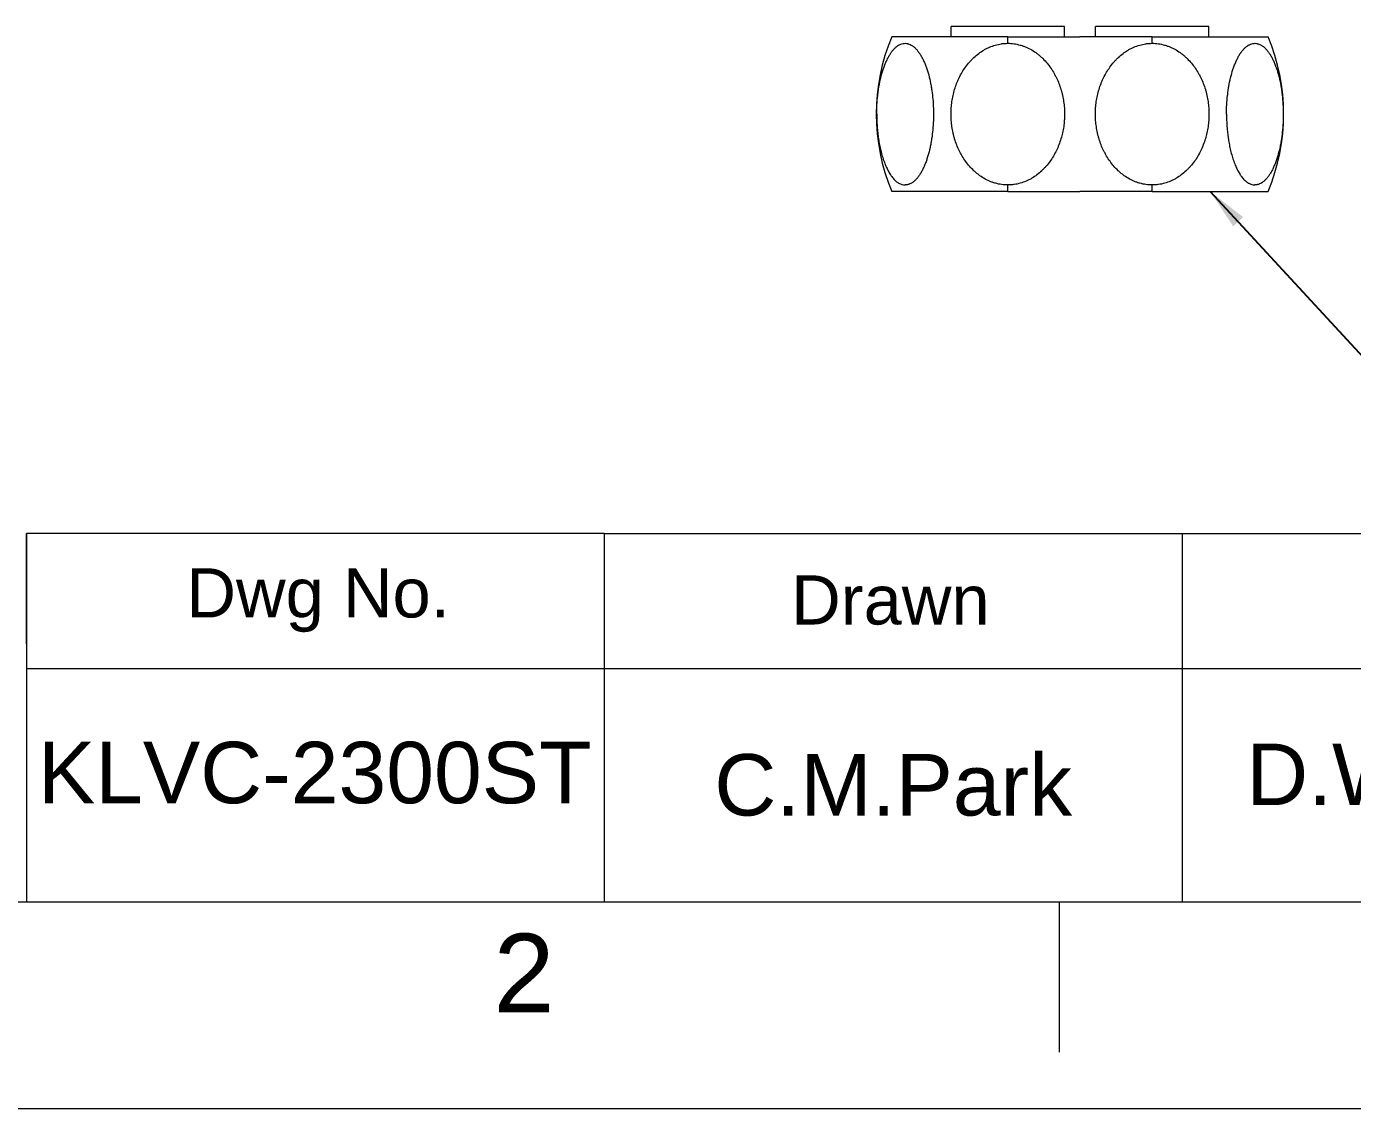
# Model space of a CAD drawing. Header units: millimetres. Extents: x 12315 to 13156, y 4989 to 5584.
# Drawn here: x 12434.8 to 12563.4, y 4989.2 to 5094.1 of the extents above; entities that cross this region are included whole.
import ezdxf

# ---------------------------------------------------------------- set-up
doc = ezdxf.new("R2010")
doc.units = ezdxf.units.MM
doc.layers.add('FORM', color=7, linetype='Continuous', lineweight=13)
doc.layers.add('TEXT', color=2, linetype='Continuous')
doc.styles.add('Arial Unicode MS', font='ARIALUNI.TTF')
doc.styles.get("Standard").update_dxf_attribs({"font": 'arial.ttf'})
doc.dimstyles.new('사본(2) STANDARD', dxfattribs={"dimscale": 0, "dimtxt": 4, "dimasz": 4, "dimexe": 1.25, "dimexo": 0.625, "dimgap": 1.5, "dimtad": 3, "dimtih": 1, "dimtoh": 1, "dimdec": 1, "dimzin": 9, "dimdsep": 46, "dimtxsty": 'Standard', "dimcen": 2.5, "dimclrd": 5, "dimclre": 5, "dimclrt": 5, "dimadec": 0, "dimazin": 0, "dimtfac": 1, "dimtdec": 1, "dimtmove": 0, "dimatfit": 3, "dimfxl": 1.25, "dimtfill": 1, "dimtolj": 1, "dimtzin": 0, "dimarcsym": 0})

msp = doc.modelspace()

# ---------------------------------------------------------------- linework, layer by layer
at = {"linetype": 'Continuous', "lineweight": 18}
for p, q in [((12524.47, 5093.1), (12524.47, 5094.1)), ((12535.47, 5094.1), (12524.47, 5094.1)), ((12535.47, 5093.1), (12535.47, 5094.1)), ((12538.47, 5093.1), (12538.47, 5094.1)), ((12549.47, 5094.1), (12538.47, 5094.1)), ((12549.47, 5093.1), (12549.47, 5094.1)), ((12529.97, 5093.1), (12518.72, 5093.1)), ((12529.97, 5093.1), (12536.97, 5093.1)), ((12543.97, 5093.1), (12536.97, 5093.1)), ((12543.97, 5093.1), (12555.22, 5093.1)), ((12529.97, 5078.1), (12518.72, 5078.1)), ((12529.97, 5078.1), (12536.97, 5078.1)), ((12543.97, 5078.1), (12536.97, 5078.1)), ((12543.97, 5078.1), (12555.22, 5078.1))]:
    msp.add_line(p, q, dxfattribs=at)
at = {"linetype": 'Continuous', "lineweight": 13}
for p, q in [((12529.97, 5092.47), (12529.97, 5093.1)), ((12543.97, 5092.47), (12543.97, 5093.1)), ((12529.97, 5078.1), (12529.97, 5078.73)), ((12543.97, 5078.1), (12543.97, 5078.73))]:
    msp.add_line(p, q, dxfattribs=at)
at = {"linetype": 'Continuous', "lineweight": 18}
for centre, start, end in [((12536.72, 5085.6), 157.3801, 202.6199), ((12537.22, 5085.6), 337.3801, 22.6199)]:
    msp.add_arc(centre, 19.5, start, end, dxfattribs=at)
for points, knots in [([(12517.26, 5085.6), (12517.26, 5085.9), (12517.27, 5086.21), (12517.3, 5086.81), (12517.33, 5087.11), (12517.38, 5087.55), (12517.4, 5087.7), (12517.43, 5087.92), (12517.44, 5087.99), (12517.46, 5088.14), (12517.47, 5088.21), (12517.53, 5088.57), (12517.59, 5088.85), (12517.72, 5089.4), (12517.8, 5089.66), (12517.9, 5089.98), (12517.92, 5090.04), (12517.97, 5090.17), (12517.99, 5090.23), (12518.06, 5090.41), (12518.11, 5090.53), (12518.21, 5090.76), (12518.26, 5090.87), (12518.37, 5091.08), (12518.42, 5091.18), (12518.51, 5091.33), (12518.55, 5091.4), (12518.6, 5091.47), (12518.63, 5091.52), (12518.65, 5091.54), (12518.72, 5091.65), (12518.79, 5091.74), (12518.92, 5091.89), (12518.98, 5091.96), (12519.12, 5092.09), (12519.19, 5092.15), (12519.28, 5092.21), (12519.3, 5092.23), (12519.34, 5092.25), (12519.35, 5092.26), (12519.41, 5092.3), (12519.45, 5092.32), (12519.56, 5092.37), (12519.71, 5092.43), (12519.86, 5092.46), (12520.01, 5092.47), (12520.08, 5092.47), (12520.18, 5092.45), (12520.2, 5092.45), (12520.24, 5092.44), (12520.3, 5092.43), (12520.35, 5092.41), (12520.46, 5092.38), (12520.54, 5092.34), (12520.68, 5092.26), (12520.76, 5092.21), (12520.85, 5092.14), (12520.86, 5092.13), (12520.9, 5092.1), (12520.92, 5092.08), (12520.97, 5092.03), (12521, 5092), (12521.11, 5091.9), (12521.17, 5091.82), (12521.3, 5091.66), (12521.36, 5091.58), (12521.45, 5091.44), (12521.48, 5091.39), (12521.53, 5091.32), (12521.54, 5091.29), (12521.57, 5091.24), (12521.65, 5091.12), (12521.71, 5090.99), (12521.82, 5090.77), (12521.87, 5090.65), (12521.97, 5090.42), (12522.01, 5090.3), (12522.08, 5090.11), (12522.1, 5090.05), (12522.15, 5089.92), (12522.17, 5089.86), (12522.23, 5089.66), (12522.27, 5089.53), (12522.37, 5089.13), (12522.44, 5088.86), (12522.52, 5088.43), (12522.55, 5088.29), (12522.58, 5088.07), (12522.59, 5088), (12522.61, 5087.85), (12522.62, 5087.78), (12522.67, 5087.41), (12522.7, 5087.11), (12522.75, 5086.51), (12522.76, 5086.21), (12522.77, 5085.83), (12522.77, 5085.75), (12522.77, 5085.6), (12522.77, 5085.37), (12522.76, 5085.14), (12522.75, 5084.69), (12522.73, 5084.39), (12522.67, 5083.79), (12522.64, 5083.5), (12522.58, 5083.13), (12522.57, 5083.06), (12522.55, 5082.95), (12522.55, 5082.92), (12522.53, 5082.84), (12522.5, 5082.66), (12522.47, 5082.49), (12522.37, 5082.07), (12522.31, 5081.8), (12522.19, 5081.41), (12522.15, 5081.29), (12522.07, 5081.04), (12522.02, 5080.91), (12521.95, 5080.73), (12521.93, 5080.68), (12521.88, 5080.56), (12521.85, 5080.5), (12521.77, 5080.33), (12521.72, 5080.22), (12521.61, 5080.01), (12521.55, 5079.91), (12521.43, 5079.72), (12521.37, 5079.63), (12521.28, 5079.51), (12521.23, 5079.44), (12521.18, 5079.38), (12521.15, 5079.35), (12521.13, 5079.33), (12521.05, 5079.23), (12520.91, 5079.1), (12520.77, 5078.99), (12520.62, 5078.9), (12520.55, 5078.86), (12520.44, 5078.81), (12520.38, 5078.79), (12520.33, 5078.77), (12520.29, 5078.76), (12520.27, 5078.76), (12520.17, 5078.74), (12520.1, 5078.73), (12520.02, 5078.73)], [0, 0, 0, 0, 0.03125, 0.03125, 0.0625, 0.0625, 0.078125, 0.078125, 0.085937, 0.085937, 0.09375, 0.09375, 0.125, 0.125, 0.15625, 0.15625, 0.164062, 0.164062, 0.171875, 0.171875, 0.1875, 0.1875, 0.203125, 0.203125, 0.21875, 0.21875, 0.226562, 0.230469, 0.230469, 0.234375, 0.234375, 0.25, 0.25, 0.265625, 0.265625, 0.28125, 0.28125, 0.285156, 0.285156, 0.289062, 0.289062, 0.296875, 0.296875, 0.3125, 0.328125, 0.328125, 0.34375, 0.34375, 0.347656, 0.347656, 0.351562, 0.359375, 0.359375, 0.375, 0.375, 0.390625, 0.390625, 0.394531, 0.394531, 0.398437, 0.398437, 0.40625, 0.40625, 0.421875, 0.421875, 0.4375, 0.4375, 0.445312, 0.445312, 0.449219, 0.449219, 0.453125, 0.46875, 0.46875, 0.484375, 0.484375, 0.5, 0.5, 0.507812, 0.507812, 0.515625, 0.515625, 0.53125, 0.53125, 0.5625, 0.5625, 0.578125, 0.578125, 0.585937, 0.585937, 0.59375, 0.59375, 0.625, 0.625, 0.65625, 0.65625, 0.664062, 0.664062, 0.671875, 0.6875, 0.6875, 0.71875, 0.71875, 0.75, 0.75, 0.757812, 0.757812, 0.761719, 0.761719, 0.765625, 0.78125, 0.78125, 0.8125, 0.8125, 0.828125, 0.828125, 0.84375, 0.84375, 0.851563, 0.851563, 0.859375, 0.859375, 0.875, 0.875, 0.890625, 0.890625, 0.90625, 0.90625, 0.914063, 0.917969, 0.917969, 0.921875, 0.921875, 0.9375, 0.953125, 0.953125, 0.96875, 0.96875, 0.976562, 0.980469, 0.980469, 0.984375, 0.984375, 1, 1, 1, 1]), ([(12529.97, 5078.73), (12529.77, 5078.73), (12529.57, 5078.74), (12529.17, 5078.8), (12528.97, 5078.84), (12528.68, 5078.92), (12528.58, 5078.95), (12528.44, 5079.01), (12528.39, 5079.02), (12528.29, 5079.06), (12528.25, 5079.08), (12528.01, 5079.18), (12527.83, 5079.27), (12527.48, 5079.48), (12527.31, 5079.59), (12527.07, 5079.78), (12526.99, 5079.84), (12526.87, 5079.94), (12526.83, 5079.97), (12526.76, 5080.04), (12526.72, 5080.07), (12526.53, 5080.25), (12526.39, 5080.39), (12526.13, 5080.7), (12526, 5080.86), (12525.77, 5081.19), (12525.66, 5081.36), (12525.53, 5081.57), (12525.5, 5081.62), (12525.45, 5081.71), (12525.38, 5081.84), (12525.31, 5081.98), (12525.17, 5082.25), (12525.09, 5082.44), (12524.95, 5082.81), (12524.88, 5083.01), (12524.79, 5083.3), (12524.76, 5083.4), (12524.72, 5083.54), (12524.71, 5083.59), (12524.69, 5083.69), (12524.68, 5083.74), (12524.62, 5083.99), (12524.59, 5084.19), (12524.53, 5084.59), (12524.48, 5084.99), (12524.47, 5085.4), (12524.47, 5085.7), (12524.47, 5085.85), (12524.48, 5086), (12524.48, 5086.11), (12524.49, 5086.16), (12524.51, 5086.41), (12524.55, 5086.81), (12524.62, 5087.21), (12524.71, 5087.6), (12524.76, 5087.8), (12524.88, 5088.18), (12524.94, 5088.38), (12525.05, 5088.66), (12525.09, 5088.75), (12525.15, 5088.89), (12525.17, 5088.94), (12525.22, 5089.03), (12525.24, 5089.08), (12525.35, 5089.31), (12525.45, 5089.49), (12525.65, 5089.83), (12525.76, 5090), (12526, 5090.33), (12526.12, 5090.49), (12526.29, 5090.68), (12526.33, 5090.72), (12526.39, 5090.8), (12526.43, 5090.83), (12526.54, 5090.94), (12526.61, 5091.02), (12526.83, 5091.22), (12526.99, 5091.36), (12527.31, 5091.6), (12527.48, 5091.71), (12527.7, 5091.84), (12527.74, 5091.87), (12527.83, 5091.92), (12527.88, 5091.94), (12528.01, 5092.01), (12528.1, 5092.05), (12528.38, 5092.17), (12528.57, 5092.24), (12528.96, 5092.35), (12529.16, 5092.39), (12529.41, 5092.43), (12529.46, 5092.44), (12529.56, 5092.45), (12529.62, 5092.45), (12529.77, 5092.46), (12529.87, 5092.47), (12529.97, 5092.47)], [0, 0, 0, 0, 0.03125, 0.03125, 0.0625, 0.0625, 0.078125, 0.078125, 0.085938, 0.085938, 0.09375, 0.09375, 0.125, 0.125, 0.15625, 0.15625, 0.171875, 0.171875, 0.179688, 0.179688, 0.1875, 0.1875, 0.21875, 0.21875, 0.25, 0.25, 0.28125, 0.28125, 0.289063, 0.289063, 0.296875, 0.3125, 0.3125, 0.34375, 0.34375, 0.375, 0.375, 0.390625, 0.390625, 0.398438, 0.398438, 0.40625, 0.40625, 0.4375, 0.4375, 0.46875, 0.5, 0.5, 0.515625, 0.523438, 0.523438, 0.53125, 0.53125, 0.5625, 0.59375, 0.59375, 0.625, 0.625, 0.65625, 0.65625, 0.671875, 0.671875, 0.679688, 0.679688, 0.6875, 0.6875, 0.71875, 0.71875, 0.75, 0.75, 0.78125, 0.78125, 0.789063, 0.789063, 0.796875, 0.796875, 0.8125, 0.8125, 0.84375, 0.84375, 0.875, 0.875, 0.882813, 0.882813, 0.890625, 0.890625, 0.90625, 0.90625, 0.9375, 0.9375, 0.96875, 0.96875, 0.976563, 0.976563, 0.984375, 0.984375, 1, 1, 1, 1]), ([(12529.97, 5092.47), (12530.18, 5092.47), (12530.38, 5092.45), (12530.78, 5092.4), (12530.98, 5092.35), (12531.27, 5092.27), (12531.37, 5092.24), (12531.51, 5092.19), (12531.56, 5092.17), (12531.65, 5092.13), (12531.7, 5092.11), (12531.94, 5092.01), (12532.12, 5091.92), (12532.47, 5091.72), (12532.64, 5091.6), (12532.88, 5091.42), (12532.96, 5091.36), (12533.08, 5091.26), (12533.11, 5091.22), (12533.19, 5091.16), (12533.23, 5091.12), (12533.41, 5090.95), (12533.55, 5090.8), (12533.82, 5090.5), (12533.95, 5090.34), (12534.18, 5090.01), (12534.29, 5089.84), (12534.42, 5089.62), (12534.45, 5089.58), (12534.5, 5089.49), (12534.57, 5089.35), (12534.64, 5089.22), (12534.78, 5088.94), (12534.86, 5088.76), (12535, 5088.38), (12535.07, 5088.19), (12535.16, 5087.9), (12535.19, 5087.8), (12535.22, 5087.65), (12535.24, 5087.6), (12535.26, 5087.5), (12535.27, 5087.45), (12535.33, 5087.21), (12535.36, 5087.01), (12535.42, 5086.61), (12535.47, 5086.2), (12535.48, 5085.8), (12535.48, 5085.5), (12535.48, 5085.34), (12535.47, 5085.19), (12535.46, 5085.09), (12535.46, 5085.04), (12535.44, 5084.78), (12535.4, 5084.38), (12535.33, 5083.98), (12535.24, 5083.59), (12535.19, 5083.4), (12535.07, 5083.01), (12535, 5082.82), (12534.89, 5082.54), (12534.86, 5082.44), (12534.79, 5082.3), (12534.77, 5082.25), (12534.73, 5082.16), (12534.71, 5082.12), (12534.6, 5081.89), (12534.5, 5081.71), (12534.3, 5081.36), (12534.19, 5081.19), (12533.95, 5080.86), (12533.82, 5080.7), (12533.66, 5080.51), (12533.62, 5080.47), (12533.55, 5080.4), (12533.52, 5080.36), (12533.41, 5080.25), (12533.34, 5080.18), (12533.12, 5079.97), (12532.96, 5079.84), (12532.64, 5079.6), (12532.47, 5079.48), (12532.25, 5079.35), (12532.21, 5079.33), (12532.12, 5079.28), (12532.07, 5079.25), (12531.94, 5079.19), (12531.84, 5079.14), (12531.56, 5079.02), (12531.38, 5078.95), (12530.99, 5078.84), (12530.79, 5078.8), (12530.54, 5078.76), (12530.49, 5078.76), (12530.38, 5078.75), (12530.33, 5078.74), (12530.18, 5078.73), (12530.08, 5078.73), (12529.97, 5078.73)], [0, 0, 0, 0, 0.03125, 0.03125, 0.0625, 0.0625, 0.078125, 0.078125, 0.085938, 0.085938, 0.09375, 0.09375, 0.125, 0.125, 0.15625, 0.15625, 0.171875, 0.171875, 0.179688, 0.179688, 0.1875, 0.1875, 0.21875, 0.21875, 0.25, 0.25, 0.28125, 0.28125, 0.289063, 0.289063, 0.296875, 0.3125, 0.3125, 0.34375, 0.34375, 0.375, 0.375, 0.390625, 0.390625, 0.398438, 0.398438, 0.40625, 0.40625, 0.4375, 0.4375, 0.46875, 0.5, 0.5, 0.515625, 0.523438, 0.523438, 0.53125, 0.53125, 0.5625, 0.59375, 0.59375, 0.625, 0.625, 0.65625, 0.65625, 0.671875, 0.671875, 0.679687, 0.679687, 0.6875, 0.6875, 0.71875, 0.71875, 0.75, 0.75, 0.78125, 0.78125, 0.789062, 0.789062, 0.796875, 0.796875, 0.8125, 0.8125, 0.84375, 0.84375, 0.875, 0.875, 0.882812, 0.882812, 0.890625, 0.890625, 0.90625, 0.90625, 0.9375, 0.9375, 0.96875, 0.96875, 0.976562, 0.976562, 0.984375, 0.984375, 1, 1, 1, 1]), ([(12543.97, 5078.73), (12543.77, 5078.73), (12543.57, 5078.74), (12543.17, 5078.8), (12542.97, 5078.84), (12542.68, 5078.92), (12542.58, 5078.95), (12542.44, 5079.01), (12542.39, 5079.02), (12542.29, 5079.06), (12542.25, 5079.08), (12542.01, 5079.18), (12541.83, 5079.27), (12541.48, 5079.48), (12541.31, 5079.59), (12541.07, 5079.78), (12540.99, 5079.84), (12540.87, 5079.94), (12540.83, 5079.97), (12540.76, 5080.04), (12540.72, 5080.07), (12540.53, 5080.25), (12540.39, 5080.39), (12540.13, 5080.7), (12540, 5080.86), (12539.77, 5081.19), (12539.66, 5081.36), (12539.53, 5081.57), (12539.5, 5081.62), (12539.45, 5081.71), (12539.38, 5081.84), (12539.31, 5081.98), (12539.17, 5082.25), (12539.09, 5082.44), (12538.95, 5082.81), (12538.88, 5083.01), (12538.79, 5083.3), (12538.76, 5083.4), (12538.72, 5083.54), (12538.71, 5083.59), (12538.69, 5083.69), (12538.68, 5083.74), (12538.62, 5083.99), (12538.59, 5084.19), (12538.53, 5084.59), (12538.48, 5084.99), (12538.47, 5085.4), (12538.47, 5085.7), (12538.47, 5085.85), (12538.48, 5086), (12538.48, 5086.11), (12538.49, 5086.16), (12538.51, 5086.41), (12538.55, 5086.81), (12538.62, 5087.21), (12538.71, 5087.6), (12538.76, 5087.8), (12538.88, 5088.18), (12538.94, 5088.38), (12539.05, 5088.66), (12539.09, 5088.75), (12539.15, 5088.89), (12539.17, 5088.94), (12539.22, 5089.03), (12539.24, 5089.08), (12539.35, 5089.31), (12539.45, 5089.49), (12539.65, 5089.83), (12539.76, 5090), (12540, 5090.33), (12540.12, 5090.49), (12540.29, 5090.68), (12540.33, 5090.72), (12540.39, 5090.8), (12540.43, 5090.83), (12540.54, 5090.94), (12540.61, 5091.02), (12540.83, 5091.22), (12540.99, 5091.36), (12541.31, 5091.6), (12541.48, 5091.71), (12541.7, 5091.84), (12541.74, 5091.87), (12541.83, 5091.92), (12541.88, 5091.94), (12542.01, 5092.01), (12542.1, 5092.05), (12542.38, 5092.17), (12542.57, 5092.24), (12542.96, 5092.35), (12543.16, 5092.39), (12543.41, 5092.43), (12543.46, 5092.44), (12543.56, 5092.45), (12543.62, 5092.45), (12543.77, 5092.46), (12543.87, 5092.47), (12543.97, 5092.47)], [0, 0, 0, 0, 0.03125, 0.03125, 0.0625, 0.0625, 0.078125, 0.078125, 0.085938, 0.085938, 0.09375, 0.09375, 0.125, 0.125, 0.15625, 0.15625, 0.171875, 0.171875, 0.179688, 0.179688, 0.1875, 0.1875, 0.21875, 0.21875, 0.25, 0.25, 0.28125, 0.28125, 0.289063, 0.289063, 0.296875, 0.3125, 0.3125, 0.34375, 0.34375, 0.375, 0.375, 0.390625, 0.390625, 0.398438, 0.398438, 0.40625, 0.40625, 0.4375, 0.4375, 0.46875, 0.5, 0.5, 0.515625, 0.523438, 0.523438, 0.53125, 0.53125, 0.5625, 0.59375, 0.59375, 0.625, 0.625, 0.65625, 0.65625, 0.671875, 0.671875, 0.679688, 0.679688, 0.6875, 0.6875, 0.71875, 0.71875, 0.75, 0.75, 0.78125, 0.78125, 0.789063, 0.789063, 0.796875, 0.796875, 0.8125, 0.8125, 0.84375, 0.84375, 0.875, 0.875, 0.882813, 0.882813, 0.890625, 0.890625, 0.90625, 0.90625, 0.9375, 0.9375, 0.96875, 0.96875, 0.976563, 0.976563, 0.984375, 0.984375, 1, 1, 1, 1]), ([(12543.97, 5092.47), (12544.18, 5092.47), (12544.38, 5092.45), (12544.78, 5092.4), (12544.98, 5092.35), (12545.27, 5092.27), (12545.37, 5092.24), (12545.51, 5092.19), (12545.56, 5092.17), (12545.65, 5092.13), (12545.7, 5092.11), (12545.94, 5092.01), (12546.12, 5091.92), (12546.47, 5091.72), (12546.64, 5091.6), (12546.88, 5091.42), (12546.96, 5091.36), (12547.08, 5091.26), (12547.11, 5091.22), (12547.19, 5091.16), (12547.23, 5091.12), (12547.41, 5090.95), (12547.55, 5090.8), (12547.82, 5090.5), (12547.95, 5090.34), (12548.18, 5090.01), (12548.29, 5089.84), (12548.42, 5089.62), (12548.45, 5089.58), (12548.5, 5089.49), (12548.57, 5089.35), (12548.64, 5089.22), (12548.78, 5088.94), (12548.86, 5088.76), (12549, 5088.38), (12549.07, 5088.19), (12549.16, 5087.9), (12549.19, 5087.8), (12549.22, 5087.65), (12549.24, 5087.6), (12549.26, 5087.5), (12549.27, 5087.45), (12549.33, 5087.21), (12549.36, 5087.01), (12549.42, 5086.61), (12549.47, 5086.2), (12549.48, 5085.8), (12549.48, 5085.5), (12549.48, 5085.34), (12549.47, 5085.19), (12549.46, 5085.09), (12549.46, 5085.04), (12549.44, 5084.78), (12549.4, 5084.38), (12549.33, 5083.98), (12549.24, 5083.59), (12549.19, 5083.4), (12549.07, 5083.01), (12549, 5082.82), (12548.89, 5082.54), (12548.86, 5082.44), (12548.79, 5082.3), (12548.77, 5082.25), (12548.73, 5082.16), (12548.71, 5082.12), (12548.6, 5081.89), (12548.5, 5081.71), (12548.3, 5081.36), (12548.19, 5081.19), (12547.95, 5080.86), (12547.82, 5080.7), (12547.66, 5080.51), (12547.62, 5080.47), (12547.55, 5080.4), (12547.52, 5080.36), (12547.41, 5080.25), (12547.34, 5080.18), (12547.12, 5079.97), (12546.96, 5079.84), (12546.64, 5079.6), (12546.47, 5079.48), (12546.25, 5079.35), (12546.21, 5079.33), (12546.12, 5079.28), (12546.07, 5079.25), (12545.94, 5079.19), (12545.84, 5079.14), (12545.56, 5079.02), (12545.38, 5078.95), (12544.99, 5078.84), (12544.79, 5078.8), (12544.54, 5078.76), (12544.49, 5078.76), (12544.38, 5078.75), (12544.33, 5078.74), (12544.18, 5078.73), (12544.08, 5078.73), (12543.97, 5078.73)], [0, 0, 0, 0, 0.03125, 0.03125, 0.0625, 0.0625, 0.078125, 0.078125, 0.085938, 0.085938, 0.09375, 0.09375, 0.125, 0.125, 0.15625, 0.15625, 0.171875, 0.171875, 0.179688, 0.179688, 0.1875, 0.1875, 0.21875, 0.21875, 0.25, 0.25, 0.28125, 0.28125, 0.289063, 0.289063, 0.296875, 0.3125, 0.3125, 0.34375, 0.34375, 0.375, 0.375, 0.390625, 0.390625, 0.398438, 0.398438, 0.40625, 0.40625, 0.4375, 0.4375, 0.46875, 0.5, 0.5, 0.515625, 0.523438, 0.523438, 0.53125, 0.53125, 0.5625, 0.59375, 0.59375, 0.625, 0.625, 0.65625, 0.65625, 0.671875, 0.671875, 0.679687, 0.679687, 0.6875, 0.6875, 0.71875, 0.71875, 0.75, 0.75, 0.78125, 0.78125, 0.789062, 0.789062, 0.796875, 0.796875, 0.8125, 0.8125, 0.84375, 0.84375, 0.875, 0.875, 0.882812, 0.882812, 0.890625, 0.890625, 0.90625, 0.90625, 0.9375, 0.9375, 0.96875, 0.96875, 0.976562, 0.976562, 0.984375, 0.984375, 1, 1, 1, 1]), ([(12551.18, 5085.6), (12551.18, 5085.9), (12551.19, 5086.21), (12551.22, 5086.81), (12551.25, 5087.11), (12551.3, 5087.55), (12551.31, 5087.7), (12551.35, 5087.92), (12551.36, 5088), (12551.38, 5088.14), (12551.39, 5088.21), (12551.45, 5088.57), (12551.51, 5088.85), (12551.64, 5089.4), (12551.72, 5089.66), (12551.82, 5089.98), (12551.84, 5090.04), (12551.89, 5090.17), (12551.91, 5090.23), (12551.98, 5090.41), (12552.03, 5090.53), (12552.13, 5090.76), (12552.18, 5090.87), (12552.29, 5091.08), (12552.34, 5091.19), (12552.43, 5091.33), (12552.47, 5091.41), (12552.52, 5091.48), (12552.55, 5091.52), (12552.56, 5091.54), (12552.64, 5091.65), (12552.71, 5091.74), (12552.84, 5091.89), (12552.9, 5091.96), (12553.04, 5092.09), (12553.11, 5092.15), (12553.2, 5092.22), (12553.22, 5092.23), (12553.26, 5092.25), (12553.27, 5092.26), (12553.33, 5092.3), (12553.37, 5092.32), (12553.48, 5092.37), (12553.63, 5092.43), (12553.78, 5092.46), (12553.93, 5092.47), (12554, 5092.47), (12554.1, 5092.45), (12554.12, 5092.45), (12554.16, 5092.44), (12554.22, 5092.43), (12554.27, 5092.41), (12554.38, 5092.38), (12554.46, 5092.34), (12554.6, 5092.26), (12554.68, 5092.21), (12554.77, 5092.14), (12554.78, 5092.13), (12554.82, 5092.1), (12554.84, 5092.08), (12554.89, 5092.03), (12554.92, 5092), (12555.03, 5091.9), (12555.09, 5091.82), (12555.22, 5091.66), (12555.28, 5091.57), (12555.37, 5091.44), (12555.4, 5091.39), (12555.45, 5091.32), (12555.46, 5091.29), (12555.49, 5091.24), (12555.57, 5091.12), (12555.63, 5090.98), (12555.74, 5090.76), (12555.79, 5090.65), (12555.89, 5090.42), (12555.93, 5090.3), (12555.99, 5090.14), (12556, 5090.11), (12556.02, 5090.05), (12556.03, 5090.02), (12556.07, 5089.92), (12556.09, 5089.86), (12556.15, 5089.66), (12556.19, 5089.53), (12556.29, 5089.13), (12556.36, 5088.85), (12556.44, 5088.43), (12556.46, 5088.28), (12556.51, 5087.99), (12556.53, 5087.84), (12556.59, 5087.4), (12556.62, 5087.1), (12556.66, 5086.5), (12556.68, 5086.2), (12556.69, 5085.82), (12556.69, 5085.74), (12556.69, 5085.59), (12556.69, 5085.36), (12556.68, 5085.13), (12556.66, 5084.68), (12556.64, 5084.38), (12556.59, 5083.79), (12556.55, 5083.49), (12556.5, 5083.13), (12556.49, 5083.05), (12556.47, 5082.94), (12556.46, 5082.91), (12556.45, 5082.84), (12556.42, 5082.66), (12556.38, 5082.48), (12556.29, 5082.06), (12556.22, 5081.8), (12556.11, 5081.41), (12556.07, 5081.28), (12555.98, 5081.03), (12555.94, 5080.91), (12555.87, 5080.73), (12555.84, 5080.67), (12555.79, 5080.55), (12555.77, 5080.5), (12555.69, 5080.33), (12555.64, 5080.22), (12555.53, 5080.01), (12555.47, 5079.91), (12555.35, 5079.72), (12555.29, 5079.63), (12555.19, 5079.5), (12555.16, 5079.46), (12555.1, 5079.38), (12555.06, 5079.34), (12554.96, 5079.23), (12554.82, 5079.1), (12554.68, 5078.99), (12554.54, 5078.9), (12554.47, 5078.86), (12554.35, 5078.81), (12554.3, 5078.79), (12554.24, 5078.77), (12554.2, 5078.76), (12554.18, 5078.76), (12554.09, 5078.74), (12554.01, 5078.73), (12553.93, 5078.73)], [0, 0, 0, 0, 0.03125, 0.03125, 0.0625, 0.0625, 0.078125, 0.078125, 0.085937, 0.085937, 0.09375, 0.09375, 0.125, 0.125, 0.15625, 0.15625, 0.164063, 0.164063, 0.171875, 0.171875, 0.1875, 0.1875, 0.203125, 0.203125, 0.21875, 0.21875, 0.226563, 0.230469, 0.230469, 0.234375, 0.234375, 0.25, 0.25, 0.265625, 0.265625, 0.28125, 0.28125, 0.285156, 0.285156, 0.289063, 0.289063, 0.296875, 0.296875, 0.3125, 0.328125, 0.328125, 0.34375, 0.34375, 0.347656, 0.347656, 0.351563, 0.359375, 0.359375, 0.375, 0.375, 0.390625, 0.390625, 0.394531, 0.394531, 0.398438, 0.398438, 0.40625, 0.40625, 0.421875, 0.421875, 0.4375, 0.4375, 0.445313, 0.445313, 0.449219, 0.449219, 0.453125, 0.46875, 0.46875, 0.484375, 0.484375, 0.5, 0.5, 0.503906, 0.503906, 0.507813, 0.507813, 0.515625, 0.515625, 0.53125, 0.53125, 0.5625, 0.5625, 0.578125, 0.578125, 0.59375, 0.59375, 0.625, 0.625, 0.65625, 0.65625, 0.664063, 0.664063, 0.671875, 0.6875, 0.6875, 0.71875, 0.71875, 0.75, 0.75, 0.757813, 0.757813, 0.761719, 0.761719, 0.765625, 0.78125, 0.78125, 0.8125, 0.8125, 0.828125, 0.828125, 0.84375, 0.84375, 0.851563, 0.851563, 0.859375, 0.859375, 0.875, 0.875, 0.890625, 0.890625, 0.90625, 0.90625, 0.914063, 0.914063, 0.921875, 0.921875, 0.9375, 0.953125, 0.953125, 0.96875, 0.96875, 0.976562, 0.980469, 0.980469, 0.984375, 0.984375, 1, 1, 1, 1]), ([(12517.26, 5085.6), (12517.26, 5085.39), (12517.27, 5084.99), (12517.3, 5084.38), (12517.34, 5083.99), (12517.37, 5083.69), (12517.39, 5083.54), (12517.41, 5083.39), (12517.42, 5083.3), (12517.43, 5083.25), (12517.47, 5083), (12517.5, 5082.81), (12517.57, 5082.43), (12517.62, 5082.25), (12517.7, 5081.88), (12517.75, 5081.71), (12517.83, 5081.45), (12517.86, 5081.36), (12517.9, 5081.23), (12517.91, 5081.19), (12517.94, 5081.11), (12517.96, 5081.06), (12518.03, 5080.86), (12518.09, 5080.7), (12518.23, 5080.39), (12518.3, 5080.25), (12518.44, 5079.97), (12518.52, 5079.84), (12518.62, 5079.68), (12518.64, 5079.65), (12518.69, 5079.6), (12518.75, 5079.51), (12518.81, 5079.43), (12518.94, 5079.27), (12519.03, 5079.18), (12519.17, 5079.06), (12519.22, 5079.02), (12519.29, 5078.97), (12519.32, 5078.96), (12519.37, 5078.92), (12519.39, 5078.91), (12519.51, 5078.84), (12519.61, 5078.8), (12519.82, 5078.74), (12519.92, 5078.73), (12520.02, 5078.73)], [0, 0, 0, 0, 0.0625, 0.125, 0.1875, 0.1875, 0.21875, 0.234375, 0.234375, 0.25, 0.25, 0.3125, 0.3125, 0.375, 0.375, 0.4375, 0.4375, 0.46875, 0.46875, 0.484375, 0.484375, 0.5, 0.5, 0.5625, 0.5625, 0.625, 0.625, 0.6875, 0.6875, 0.703125, 0.703125, 0.71875, 0.75, 0.75, 0.8125, 0.8125, 0.84375, 0.84375, 0.859375, 0.859375, 0.875, 0.875, 0.9375, 0.9375, 1, 1, 1, 1]), ([(12551.18, 5085.6), (12551.18, 5085.39), (12551.19, 5084.99), (12551.22, 5084.38), (12551.26, 5083.99), (12551.29, 5083.69), (12551.31, 5083.54), (12551.33, 5083.4), (12551.34, 5083.3), (12551.35, 5083.25), (12551.39, 5083), (12551.42, 5082.81), (12551.49, 5082.44), (12551.53, 5082.25), (12551.62, 5081.89), (12551.67, 5081.71), (12551.75, 5081.45), (12551.77, 5081.36), (12551.81, 5081.24), (12551.83, 5081.19), (12551.86, 5081.11), (12551.87, 5081.07), (12551.95, 5080.86), (12552.01, 5080.7), (12552.14, 5080.4), (12552.21, 5080.25), (12552.36, 5079.97), (12552.44, 5079.84), (12552.54, 5079.69), (12552.56, 5079.66), (12552.6, 5079.6), (12552.66, 5079.51), (12552.73, 5079.43), (12552.86, 5079.28), (12552.95, 5079.18), (12553.09, 5079.06), (12553.14, 5079.03), (12553.21, 5078.97), (12553.23, 5078.96), (12553.28, 5078.93), (12553.31, 5078.91), (12553.43, 5078.84), (12553.53, 5078.8), (12553.73, 5078.74), (12553.83, 5078.73), (12553.93, 5078.73)], [0, 0, 0, 0, 0.0625, 0.125, 0.1875, 0.1875, 0.21875, 0.234375, 0.234375, 0.25, 0.25, 0.3125, 0.3125, 0.375, 0.375, 0.4375, 0.4375, 0.46875, 0.46875, 0.484375, 0.484375, 0.5, 0.5, 0.5625, 0.5625, 0.625, 0.625, 0.6875, 0.6875, 0.703125, 0.703125, 0.71875, 0.75, 0.75, 0.8125, 0.8125, 0.84375, 0.84375, 0.859375, 0.859375, 0.875, 0.875, 0.9375, 0.9375, 1, 1, 1, 1])]:
    msp.add_open_spline(points, degree=3, knots=knots, dxfattribs=at)
at = {"layer": 'FORM', "color": 7, "linetype": 'Continuous'}
for p, q in [((12490.85, 5044.94), (12434.83, 5044.94)), ((12434.83, 5044.94), (12434.83, 5009.18)), ((12434.83, 5034.21), (12434.83, 5044.94)), ((13135.66, 5009.18), (12334.71, 5009.18)), ((12534.95, 5009.18), (12534.95, 4994.63)), ((12314.69, 4989.16), (13155.69, 4989.16))]:
    msp.add_line(p, q, dxfattribs=at)
at = {"layer": 'FORM'}
for p, q in [((12490.85, 5044.94), (13135.66, 5044.94)), ((12490.85, 5044.94), (12490.85, 5009.18)), ((12546.87, 5044.94), (12546.87, 5009.18)), ((12434.83, 5031.83), (12992.63, 5031.83))]:
    msp.add_line(p, q, dxfattribs=at)

# ---------------------------------------------------------------- texts
at = {"layer": 'FORM', "insert": (12483.07, 5002.3), "char_height": 7.63, "attachment_point": 5}
msp.add_mtext_dynamic_manual_height_columns('2', width=50.0595, gutter_width=12.51, heights=[0], dxfattribs=at)
at = {"layer": 'TEXT', "char_height": 4.768, "attachment_point": 5}
for s, insert in [('Dwg No.', (12463.1, 5038.45)), ('Drawn', (12518.59, 5038.45))]:
    msp.add_mtext_dynamic_manual_height_columns(s, width=56.019, gutter_width=29.8, heights=[0], dxfattribs=dict(at, insert=insert))
at = {"layer": 'TEXT', "attachment_point": 5, "style": 'Arial Unicode MS'}
for s, insert, char_height in [('KLVC-2300ST', (12462.77, 5021.7), 5.9595), ('D.W.Hwang', (12575.29, 5020.67), 5.959), ('C.M.Park', (12518.86, 5020.51), 5.959)]:
    msp.add_mtext_dynamic_manual_height_columns(s, width=56.019, gutter_width=29.8, heights=[0], dxfattribs=dict(at, insert=insert, char_height=char_height))

# ---------------------------------------------------------------- leaders
msp.add_leader([(12549.6, 5078.1), (12568.25, 5057.87), (12593.66, 5057.87)], dimstyle='사본(2) STANDARD', override={"dimscale": 1, "dimtad": 0})

doc.saveas('drawing.dxf')
